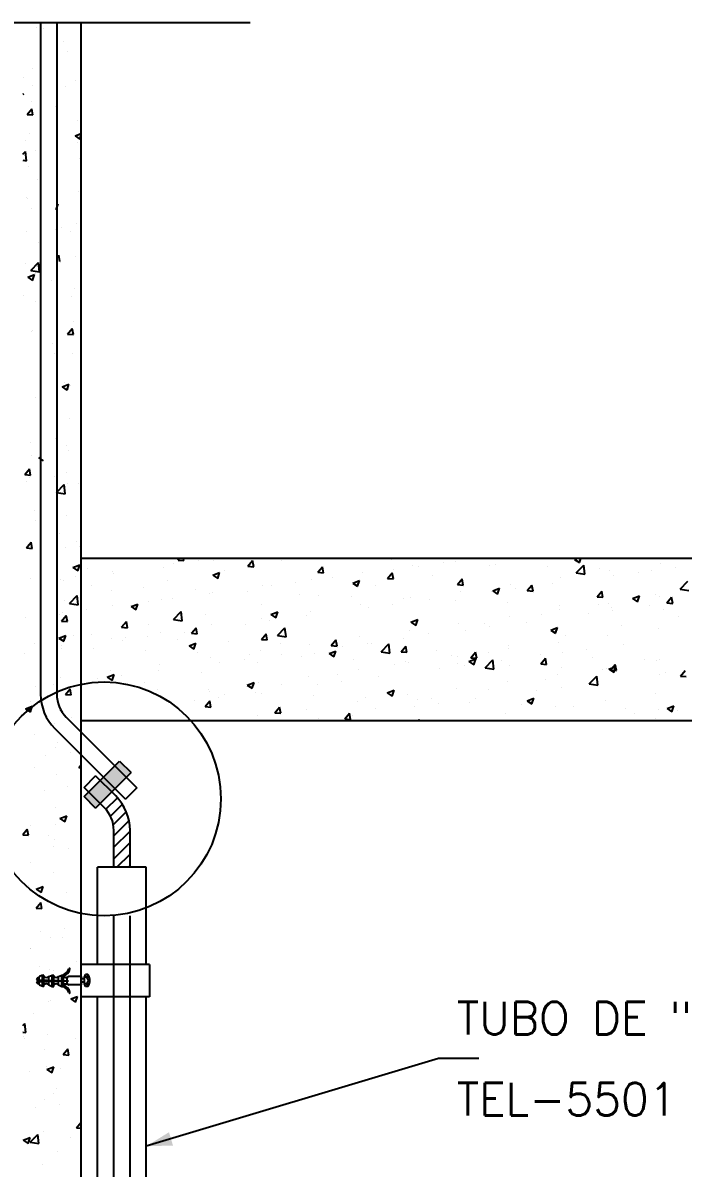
# Model space of a CAD drawing. Header units: millimetres. Extents: x -6325 to -6307.5, y -4398.7 to -4377.9.
# Drawn here: x -6316.18 to -6312.11, y -4389.37 to -4382.31 of the extents above; entities that cross this region are included whole.
import ezdxf

# ---------------------------------------------------------------- set-up
doc = ezdxf.new("R2010")
doc.units = ezdxf.units.MM
doc.header["$LTSCALE"] = 10
doc.linetypes.add('DASHDOT', pattern=[1, 0.5, -0.25, 0, -0.25])
doc.linetypes.add('DASHED', pattern=[0.75, 0.5, -0.25])
doc.layers.add('INDICACOES', color=9, linetype='Continuous')
doc.layers.add('Termotécnica', color=7, linetype='Continuous')
doc.styles.add('80', font='romans.shx', dxfattribs={"height": 10})

# ---------------------------------------------------------------- blocks, each defined once
blk = doc.blocks.new('SET')
at = {"layer": 'INDICACOES', "color": 2}
blk.add_solid([(0, 0), (11.59, -3.11), (11.59, 3.11)], dxfattribs=at)
blk = doc.blocks.new('*X4')
at = {"color": 0}
for p, q in [((820.58, 1092.81), (824.12, 1096.36)), ((821.98, 1090.68), (825.65, 1094.35)), ((822.85, 1088.01), (826.86, 1092.02)), ((823, 1084.63), (827.69, 1089.32)), ((823, 1081.09), (828, 1086.09)), ((823, 1077.56), (828, 1082.56)), ((823.98, 1075), (828, 1079.02)), ((827.51, 1075), (828, 1075.49))]:
    blk.add_line(p, q, dxfattribs=at)
blk = doc.blocks.new('*X5')
at = {"color": 0}
for p, q in [((832.49, 1169.85), (832.49, 1169.85)), ((841.55, 1168.54), (841.55, 1168.54)), ((842.79, 1169.55), (843.16, 1170)), ((842.79, 1169.55), (844.58, 1169.4)), ((844.58, 1169.4), (844.47, 1170)), ((849.06, 1169.53), (849.06, 1169.53)), ((853.75, 1169.57), (853.75, 1169.57)), ((864.31, 1167.67), (865.75, 1169.4)), ((864.31, 1167.67), (866.1, 1167.52)), ((866.1, 1167.51), (865.75, 1169.39)), ((874.67, 1169.27), (874.67, 1169.27)), ((885.82, 1165.79), (887.27, 1167.51)), ((887.62, 1165.63), (887.27, 1167.51)), ((908.66, 1169.61), (908.66, 1169.61)), ((914.92, 1167.98), (914.92, 1167.98)), ((916.81, 1167.65), (916.81, 1167.65)), ((924.67, 1168.93), (924.67, 1168.93)), ((928.17, 1169.15), (928.17, 1169.15)), ((930.08, 1169.9), (930.08, 1169.9)), ((938.61, 1167.78), (938.61, 1167.78)), ((940.69, 1168.26), (940.69, 1168.26)), ((956.7, 1167.58), (956.7, 1167.58)), ((964.95, 1169.76), (965.57, 1170)), ((964.95, 1169.76), (966.44, 1168.76)), ((965.49, 1165.58), (967.82, 1168.02)), ((966.44, 1168.76), (966.86, 1170)), ((968.15, 1165.17), (967.82, 1168.02)), ((991.43, 1168.44), (991.43, 1168.44)), ((814.99, 1166.84), (814.99, 1166.84)), ((822.61, 1166.05), (822.61, 1166.05)), ((823.01, 1165.4), (823.01, 1165.4)), ((838.17, 1167.32), (838.17, 1167.32)), ((853.52, 1164.89), (855.62, 1165.7)), ((853.52, 1164.89), (855.01, 1163.89)), ((855.01, 1163.89), (855.62, 1165.7)), ((857.17, 1166.26), (857.17, 1166.26)), ((885.82, 1165.79), (887.62, 1165.63)), ((890.35, 1164.17), (890.35, 1164.17)), ((899.52, 1165.86), (899.52, 1165.86)), ((907.34, 1163.91), (908.79, 1165.63)), ((909.14, 1163.75), (908.79, 1165.63)), ((909.3, 1166.67), (909.3, 1166.67)), ((921.11, 1164.77), (921.11, 1164.77)), ((960.7, 1164.27), (960.7, 1164.27)), ((965.49, 1165.58), (968.15, 1165.17)), ((972.72, 1166.9), (972.72, 1166.9)), ((975.85, 1166.19), (975.85, 1166.19)), ((977.04, 1164.79), (977.04, 1164.79)), ((984.55, 1165.78), (984.55, 1165.78)), ((988.73, 1166.23), (988.73, 1166.23)), ((995.91, 1167.28), (995.91, 1167.28)), ((816.29, 1161.77), (816.29, 1161.77)), ((832.31, 1161.1), (832.31, 1161.1)), ((839.67, 1163.26), (839.67, 1163.26)), ((868.79, 1161.69), (868.79, 1161.69)), ((871.48, 1161.69), (871.48, 1161.69)), ((878.99, 1162.67), (878.99, 1162.67)), ((883.94, 1163.62), (883.94, 1163.62)), ((896.63, 1162.49), (898.73, 1163.3)), ((896.63, 1162.49), (898.12, 1161.48)), ((898.12, 1161.48), (898.73, 1163.3)), ((903.62, 1161.77), (903.62, 1161.77)), ((907.34, 1163.91), (909.13, 1163.75)), ((928.86, 1162.02), (930.31, 1163.75)), ((928.86, 1162.02), (930.65, 1161.87)), ((930.65, 1161.87), (930.31, 1163.75)), ((939.74, 1160.09), (941.84, 1160.89)), ((941.24, 1159.08), (941.85, 1160.89)), ((945.29, 1162.16), (945.29, 1162.16)), ((946.73, 1160.8), (946.73, 1160.8)), ((950.38, 1160.14), (951.82, 1161.87)), ((952.17, 1159.98), (951.82, 1161.86)), ((958.1, 1162.3), (958.1, 1162.3)), ((997.5, 1160.62), (999.84, 1163.05)), ((997.5, 1160.62), (1000.17, 1160.2)), ((822.18, 1160.26), (822.18, 1160.26)), ((837.8, 1157.33), (837.8, 1157.33)), ((841.17, 1157.7), (841.17, 1157.7)), ((848.32, 1160.42), (848.32, 1160.42)), ((852.53, 1159.19), (852.53, 1159.19)), ((853.38, 1159.58), (853.38, 1159.58)), ((864.34, 1159.74), (864.34, 1159.74)), ((880.35, 1159.07), (880.35, 1159.07)), ((886.12, 1158.77), (886.12, 1158.77)), ((896.37, 1158.39), (896.37, 1158.39)), ((912.38, 1157.71), (912.38, 1157.71)), ((914.56, 1157.99), (914.56, 1157.99)), ((920.28, 1157.32), (920.28, 1157.32)), ((928.39, 1157.04), (928.39, 1157.04)), ((929.71, 1159.91), (929.71, 1159.91)), ((939.22, 1159.81), (939.22, 1159.81)), ((939.74, 1160.09), (941.24, 1159.08)), ((950.38, 1160.14), (952.17, 1159.98)), ((971.89, 1158.26), (973.34, 1159.98)), ((971.89, 1158.26), (973.69, 1158.1)), ((973.69, 1158.1), (973.34, 1159.98)), ((982.86, 1157.68), (984.96, 1158.49)), ((982.86, 1157.68), (984.35, 1156.68)), ((984.35, 1156.68), (984.96, 1158.49)), ((989.86, 1158.89), (989.86, 1158.89)), ((991.07, 1158.46), (991.07, 1158.46)), ((993.41, 1156.38), (994.86, 1158.1)), ((995.21, 1156.22), (994.86, 1158.1)), ((814.71, 1154.21), (814.71, 1154.21)), ((822.65, 1155.41), (822.65, 1155.41)), ((828.31, 1155.22), (830.41, 1156.02)), ((828.31, 1155.22), (829.8, 1154.21)), ((829.8, 1154.21), (830.41, 1156.02)), ((833.66, 1156.71), (833.66, 1156.71)), ((841.39, 1151.25), (843.73, 1153.69)), ((844.06, 1150.84), (843.73, 1153.69)), ((868.63, 1155.76), (868.63, 1155.76)), ((871.42, 1152.81), (873.52, 1153.62)), ((872.92, 1151.81), (873.52, 1153.62)), ((883.57, 1153.63), (883.57, 1153.63)), ((899.16, 1155.88), (899.16, 1155.88)), ((901.4, 1154.83), (901.4, 1154.83)), ((908.91, 1155.82), (908.91, 1155.82)), ((944.41, 1156.36), (944.41, 1156.36)), ((960.33, 1154.29), (960.33, 1154.29)), ((960.42, 1155.68), (960.42, 1155.68)), ((972.36, 1155.88), (972.36, 1155.88)), ((975.49, 1156.21), (975.49, 1156.21)), ((976.44, 1155.01), (976.44, 1155.01)), ((976.66, 1153.95), (976.66, 1153.95)), ((988.02, 1155.44), (988.02, 1155.44)), ((992.45, 1154.33), (992.45, 1154.33)), ((993.41, 1156.38), (995.21, 1156.22)), ((825.43, 1148.87), (826.88, 1150.59)), ((827.23, 1148.71), (826.88, 1150.59)), ((841.39, 1151.25), (844.06, 1150.84)), ((851.13, 1152.76), (851.13, 1152.76)), ((868.42, 1151.71), (868.42, 1151.71)), ((871.1, 1150.84), (871.1, 1150.84)), ((871.42, 1152.81), (872.92, 1151.81)), ((882.46, 1152.34), (882.46, 1152.34)), ((914.54, 1150.41), (916.64, 1151.22)), ((914.54, 1150.41), (916.03, 1149.4)), ((916.03, 1149.4), (916.64, 1151.22)), ((929.35, 1149.92), (929.35, 1149.92)), ((937.37, 1149.88), (937.37, 1149.88)), ((944.93, 1152.17), (944.93, 1152.17)), ((950.2, 1150.46), (950.2, 1150.46)), ((954.87, 1152.88), (954.87, 1152.88)), ((969.15, 1152.96), (969.15, 1152.96)), ((997.05, 1152.3), (997.05, 1152.3)), ((816.14, 1146.76), (816.14, 1146.76)), ((825.43, 1148.87), (827.23, 1148.71)), ((833.64, 1149.76), (833.64, 1149.76)), ((837.44, 1147.35), (837.44, 1147.35)), ((844.64, 1147.36), (844.64, 1147.36)), ((846.95, 1146.99), (848.4, 1148.71)), ((846.95, 1146.99), (848.74, 1146.83)), ((848.74, 1146.83), (848.4, 1148.71)), ((853.02, 1149.6), (853.02, 1149.6)), ((863.59, 1149.85), (863.59, 1149.85)), ((868.47, 1145.11), (869.91, 1146.83)), ((870.26, 1144.95), (869.92, 1146.83)), ((873.41, 1146.29), (875.75, 1148.72)), ((876.08, 1145.87), (875.75, 1148.72)), ((914.19, 1148), (914.19, 1148)), ((919.88, 1146.87), (919.88, 1146.87)), ((931.33, 1147.98), (931.33, 1147.98)), ((938.84, 1148.97), (938.84, 1148.97)), ((957.65, 1148.01), (959.75, 1148.82)), ((957.65, 1148.01), (959.14, 1147)), ((959.14, 1147), (959.75, 1148.81)), ((979.55, 1149.3), (979.55, 1149.3)), ((990.7, 1148.47), (990.7, 1148.47)), ((822.28, 1145.43), (822.28, 1145.43)), ((825.77, 1144.87), (825.77, 1144.87)), ((826.46, 1145.77), (826.46, 1145.77)), ((833.28, 1145.86), (833.28, 1145.86)), ((842.48, 1145.09), (842.48, 1145.09)), ((846.22, 1143.14), (848.32, 1143.94)), ((846.22, 1143.14), (847.71, 1142.13)), ((847.71, 1142.13), (848.32, 1143.94)), ((858.49, 1144.41), (858.49, 1144.41)), ((868.47, 1145.11), (870.26, 1144.95)), ((873.41, 1146.29), (876.08, 1145.87)), ((874.51, 1143.74), (874.51, 1143.74)), ((883.21, 1143.64), (883.21, 1143.64)), ((889.99, 1143.22), (891.43, 1144.95)), ((889.99, 1143.22), (891.78, 1143.07)), ((890.52, 1143.06), (890.52, 1143.06)), ((891.78, 1143.07), (891.43, 1144.95)), ((893.51, 1143), (893.51, 1143)), ((898.79, 1145.89), (898.79, 1145.89)), ((901.02, 1143.99), (901.02, 1143.99)), ((902.38, 1143.87), (902.38, 1143.87)), ((905.43, 1141.32), (907.77, 1143.76)), ((908.1, 1140.91), (907.77, 1143.76)), ((911.5, 1141.34), (912.95, 1143.06)), ((912.38, 1145.48), (912.38, 1145.48)), ((913.3, 1141.18), (912.95, 1143.06)), ((944.56, 1143.29), (944.56, 1143.29)), ((959.97, 1144.3), (959.97, 1144.3)), ((962.06, 1146.29), (962.06, 1146.29)), ((975.12, 1146.22), (975.12, 1146.22)), ((980.13, 1143.61), (980.13, 1143.61)), ((816.78, 1142.41), (816.78, 1142.41)), ((832.79, 1141.74), (832.79, 1141.74)), ((848.8, 1141.06), (848.8, 1141.06)), ((852.65, 1139.61), (852.65, 1139.61)), ((864.82, 1140.38), (864.82, 1140.38)), ((868.06, 1141.72), (868.06, 1141.72)), ((874.57, 1140.51), (874.57, 1140.51)), ((880.83, 1139.71), (880.83, 1139.71)), ((884.88, 1140.87), (884.88, 1140.87)), ((889.33, 1140.74), (891.43, 1141.54)), ((889.33, 1140.74), (890.82, 1139.73)), ((890.82, 1139.73), (891.43, 1141.54)), ((905.43, 1141.32), (908.1, 1140.91)), ((906.54, 1142.38), (906.54, 1142.38)), ((911.5, 1141.34), (913.3, 1141.18)), ((922.55, 1141.71), (922.55, 1141.71)), ((927.06, 1140.29), (927.06, 1140.29)), ((928.98, 1139.94), (928.98, 1139.94)), ((933.02, 1139.46), (934.47, 1141.18)), ((933.02, 1139.46), (934.81, 1139.3)), ((934.82, 1139.3), (934.47, 1141.18)), ((938.57, 1141.03), (938.57, 1141.03)), ((944.56, 1142.19), (944.56, 1142.19)), ((954.54, 1137.58), (955.99, 1139.3)), ((954.58, 1140.35), (954.58, 1140.35)), ((956.33, 1137.42), (955.99, 1139.3)), ((961.26, 1141.13), (961.26, 1141.13)), ((968.77, 1142.11), (968.77, 1142.11)), ((970.6, 1139.68), (970.6, 1139.68)), ((837.07, 1137.36), (837.07, 1137.36)), ((855.69, 1138.02), (855.69, 1138.02)), ((863.2, 1139.01), (863.2, 1139.01)), ((867.39, 1137.86), (867.39, 1137.86)), ((896.85, 1139.03), (896.85, 1139.03)), ((898.43, 1135.9), (898.43, 1135.9)), ((909.57, 1137.28), (909.57, 1137.28)), ((912.86, 1138.35), (912.86, 1138.35)), ((913.83, 1138.02), (913.83, 1138.02)), ((923.44, 1136.15), (923.44, 1136.15)), ((928.88, 1137.68), (928.88, 1137.68)), ((930.95, 1137.14), (930.95, 1137.14)), ((932.44, 1138.33), (934.55, 1139.14)), ((932.44, 1138.33), (933.94, 1137.33)), ((933.94, 1137.33), (934.55, 1139.14)), ((937.45, 1136.36), (939.78, 1138.79)), ((937.45, 1136.36), (940.11, 1135.94)), ((940.11, 1135.94), (939.78, 1138.79)), ((942.31, 1138.63), (942.31, 1138.63)), ((944.89, 1137), (944.89, 1137)), ((954.54, 1137.58), (956.33, 1137.42)), ((960.91, 1136.32), (960.91, 1136.32)), ((973.51, 1135.79), (973.51, 1135.79)), ((974.76, 1136.23), (974.76, 1136.23)), ((975.56, 1135.93), (977.66, 1136.74)), ((975.56, 1135.93), (977.05, 1134.92)), ((976.06, 1135.69), (977.5, 1137.42)), ((977.05, 1134.92), (977.66, 1136.74)), ((977.85, 1135.54), (977.5, 1137.42)), ((986.61, 1139), (986.61, 1139)), ((990.34, 1138.48), (990.34, 1138.48)), ((991.01, 1138.8), (991.01, 1138.8)), ((817.88, 1133.04), (817.88, 1133.04)), ((821.01, 1133.46), (823.11, 1134.27)), ((821.01, 1133.46), (822.5, 1132.46)), ((821.92, 1135.44), (821.92, 1135.44)), ((822.5, 1132.46), (823.11, 1134.27)), ((825.39, 1134.03), (825.39, 1134.03)), ((836.75, 1135.53), (836.75, 1135.53)), ((849.89, 1134.86), (849.89, 1134.86)), ((882.84, 1133.65), (882.84, 1133.65)), ((892.07, 1134.28), (892.07, 1134.28)), ((904.49, 1133.65), (904.49, 1133.65)), ((956.02, 1132.79), (956.02, 1132.79)), ((959.6, 1134.31), (959.6, 1134.31)), ((969.46, 1131.39), (971.8, 1133.83)), ((972.13, 1130.98), (971.8, 1133.83)), ((976.06, 1135.69), (977.85, 1135.54)), ((976.92, 1135.65), (976.92, 1135.65)), ((991.18, 1134.27), (991.18, 1134.27)), ((992.94, 1134.97), (992.94, 1134.97)), ((997.58, 1133.81), (999.02, 1135.53)), ((997.58, 1133.81), (999.37, 1133.65)), ((832.4, 1131.86), (832.4, 1131.86)), ((836.51, 1129.84), (836.51, 1129.84)), ((852.29, 1129.62), (852.29, 1129.62)), ((852.53, 1129.16), (852.53, 1129.16)), ((864.12, 1131.06), (866.22, 1131.87)), ((864.12, 1131.06), (865.62, 1130.05)), ((865.62, 1130.05), (866.23, 1131.87)), ((867.69, 1131.73), (867.69, 1131.73)), ((874.58, 1131.28), (874.58, 1131.28)), ((885.62, 1131.17), (885.62, 1131.17)), ((893.13, 1132.16), (893.13, 1132.16)), ((907.24, 1128.66), (909.34, 1129.46)), ((908.73, 1127.65), (909.34, 1129.46)), ((928.62, 1129.95), (928.62, 1129.95)), ((938.52, 1129.79), (938.52, 1129.79)), ((944.2, 1132.2), (944.2, 1132.2)), ((953.37, 1129.29), (953.37, 1129.29)), ((960.88, 1130.28), (960.88, 1130.28)), ((969.46, 1131.39), (972.13, 1130.98)), ((972.24, 1131.78), (972.24, 1131.78)), ((847.8, 1126.19), (847.8, 1126.19)), ((851.11, 1124.42), (852.56, 1126.15)), ((852.91, 1124.27), (852.56, 1126.15)), ((855.31, 1127.18), (855.31, 1127.18)), ((857.08, 1128.27), (857.08, 1128.27)), ((866.67, 1128.67), (866.67, 1128.67)), ((868.54, 1128.49), (868.54, 1128.49)), ((884.55, 1127.81), (884.55, 1127.81)), ((898.06, 1125.92), (898.06, 1125.92)), ((900.57, 1127.13), (900.57, 1127.13)), ((907.24, 1128.66), (908.73, 1127.65)), ((913.46, 1128.03), (913.46, 1128.03)), ((916.58, 1126.46), (916.58, 1126.46)), ((921.03, 1126.79), (921.03, 1126.79)), ((923.06, 1125.3), (923.06, 1125.3)), ((932.6, 1125.78), (932.6, 1125.78)), ((934.42, 1126.8), (934.42, 1126.8)), ((950.35, 1126.25), (952.45, 1127.06)), ((950.35, 1126.25), (951.84, 1125.25)), ((951.84, 1125.25), (952.45, 1127.06)), ((974.39, 1126.25), (974.39, 1126.25)), ((989.97, 1128.49), (989.97, 1128.49)), ((851.11, 1124.42), (852.91, 1124.27)), ((867.33, 1121.75), (867.33, 1121.75)), ((872.63, 1122.54), (874.08, 1124.26)), ((872.63, 1122.54), (874.42, 1122.38)), ((874.42, 1122.38), (874.08, 1124.26)), ((882.48, 1123.67), (882.48, 1123.67)), ((894.15, 1120.66), (895.59, 1122.38)), ((895.94, 1120.5), (895.6, 1122.38)), ((896.6, 1121.82), (896.6, 1121.82)), ((903.53, 1123.78), (903.53, 1123.78)), ((915.55, 1124.31), (915.55, 1124.31)), ((943.83, 1122.21), (943.83, 1122.21)), ((948.61, 1125.1), (948.61, 1125.1)), ((959.24, 1124.32), (959.24, 1124.32)), ((964.63, 1124.43), (964.63, 1124.43)), ((980.64, 1123.75), (980.64, 1123.75)), ((983.29, 1122.44), (983.29, 1122.44)), ((990.8, 1123.43), (990.8, 1123.43)), ((993.47, 1123.85), (995.57, 1124.66)), ((993.47, 1123.85), (994.96, 1122.85)), ((994.96, 1122.84), (995.57, 1124.66)), ((996.66, 1123.07), (996.66, 1123.07)), ((885.24, 1120.32), (885.24, 1120.32)), ((886.03, 1120.78), (886.03, 1120.78)), ((894.15, 1120.66), (895.94, 1120.5)), ((916.69, 1120), (917.11, 1120.5)), ((917.21, 1120), (917.11, 1120.5)), ((989.77, 1120.9), (989.77, 1120.9))]:
    blk.add_line(p, q, dxfattribs=at)

msp = doc.modelspace()

# ---------------------------------------------------------------- linework, layer by layer
at = {"layer": 'Termotécnica', "color": 1}
for p, q in [((-6314.7827, -4382.3113), (-6316.6527, -4382.3113)), ((-6316.1009, -4382.3374), (-6316.1009, -4382.3374)), ((-6316.0579, -4382.3452), (-6316.0579, -4382.3452)), ((-6315.9314, -4382.4258), (-6315.9314, -4382.4258)), ((-6315.9095, -4382.4891), (-6315.9095, -4382.4891)), ((-6316.1254, -4382.5947), (-6316.1254, -4382.5947)), ((-6316.1773, -4382.6502), (-6316.1773, -4382.6502)), ((-6315.857, -4382.6638), (-6315.857, -4382.6638)), ((-6316.1827, -4382.7512), (-6316.1771, -4382.7491)), ((-6316.1257, -4382.6954), (-6316.1257, -4382.6954)), ((-6316.0674, -4382.7257), (-6316.0674, -4382.7257)), ((-6315.9172, -4382.706), (-6315.9172, -4382.706)), ((-6316.1327, -4382.7945), (-6316.1327, -4382.7945)), ((-6316.1568, -4382.8746), (-6316.1279, -4382.8402)), ((-6316.1568, -4382.8746), (-6316.1209, -4382.8778)), ((-6316.1209, -4382.8778), (-6316.1278, -4382.8402)), ((-6315.9819, -4382.8271), (-6315.9819, -4382.8271)), ((-6316.075, -4382.9426), (-6316.075, -4382.9426)), ((-6315.8478, -4382.9127), (-6315.8478, -4382.9127)), ((-6315.8284, -4382.9492), (-6315.8284, -4382.9492)), ((-6316.14, -4382.9942), (-6316.14, -4382.9942)), ((-6315.9738, -4382.9704), (-6315.9738, -4382.9704)), ((-6315.861, -4383.0068), (-6315.8227, -4382.9921)), ((-6315.861, -4383.0068), (-6315.8311, -4383.0269)), ((-6315.8311, -4383.0269), (-6315.8227, -4383.0018)), ((-6316.1676, -4383.0374), (-6316.1676, -4383.0374)), ((-6316.1027, -4383.0971), (-6316.1027, -4383.0971)), ((-6315.8473, -4383.0509), (-6315.8473, -4383.0509)), ((-6316.1827, -4383.1198), (-6316.1666, -4383.103)), ((-6316.1827, -4383.1565), (-6316.16, -4383.16)), ((-6316.16, -4383.16), (-6316.1666, -4383.1031)), ((-6315.8356, -4383.149), (-6315.8356, -4383.149)), ((-6316.1473, -4383.194), (-6316.1473, -4383.194)), ((-6316.0932, -4383.2753), (-6316.0932, -4383.2753)), ((-6315.8429, -4383.3487), (-6315.8429, -4383.3487)), ((-6316.1634, -4383.386), (-6316.1634, -4383.386)), ((-6316.1546, -4383.3937), (-6316.1546, -4383.3937)), ((-6315.9771, -4383.462), (-6315.9649, -4383.4258)), ((-6316.1275, -4383.4551), (-6316.1275, -4383.4551)), ((-6316.1619, -4383.5934), (-6316.1619, -4383.5934)), ((-6315.9837, -4383.5869), (-6315.9837, -4383.5869)), ((-6315.9424, -4383.5728), (-6315.9424, -4383.5728)), ((-6315.8897, -4383.5955), (-6315.8897, -4383.5955)), ((-6315.8502, -4383.5484), (-6315.8502, -4383.5484)), ((-6316.0835, -4383.6625), (-6316.0835, -4383.6625)), ((-6316.1692, -4383.7932), (-6316.1692, -4383.7932)), ((-6316.1338, -4383.8355), (-6316.0871, -4383.7868)), ((-6316.0804, -4383.8438), (-6316.087, -4383.7868)), ((-6315.9544, -4383.7804), (-6315.9613, -4383.7428)), ((-6315.95, -4383.7896), (-6315.95, -4383.7896)), ((-6315.8575, -4383.7482), (-6315.8575, -4383.7482)), ((-6316.153, -4383.877), (-6316.1109, -4383.8608)), ((-6316.153, -4383.877), (-6316.1231, -4383.8971)), ((-6316.1338, -4383.8355), (-6316.0804, -4383.8438)), ((-6316.1231, -4383.8971), (-6316.1109, -4383.8608)), ((-6316.1045, -4383.8569), (-6316.1045, -4383.8569)), ((-6316.1002, -4383.8094), (-6316.1002, -4383.8094)), ((-6316.0091, -4383.9005), (-6316.0091, -4383.9005)), ((-6315.8648, -4383.9479), (-6315.8648, -4383.9479)), ((-6316.1765, -4383.9929), (-6316.1765, -4383.9929)), ((-6315.8806, -4383.9964), (-6315.8806, -4383.9964)), ((-6316.1078, -4384.0263), (-6316.1078, -4384.0263)), ((-6315.8721, -4384.1476), (-6315.8721, -4384.1476)), ((-6316.1292, -4384.2149), (-6316.1292, -4384.2149)), ((-6316.1259, -4384.2071), (-6316.1259, -4384.2071)), ((-6315.907, -4384.2286), (-6315.8781, -4384.1941)), ((-6315.907, -4384.2286), (-6315.8712, -4384.2317)), ((-6315.8712, -4384.2317), (-6315.8781, -4384.1941)), ((-6315.9994, -4384.2876), (-6315.9994, -4384.2876)), ((-6315.9855, -4384.3467), (-6315.9855, -4384.3467)), ((-6315.8794, -4384.3474), (-6315.8794, -4384.3474)), ((-6315.9408, -4384.5536), (-6315.8988, -4384.5375)), ((-6315.9408, -4384.5536), (-6315.911, -4384.5738)), ((-6315.925, -4384.5256), (-6315.925, -4384.5256)), ((-6315.9109, -4384.5738), (-6315.8988, -4384.5375)), ((-6315.8867, -4384.5471), (-6315.8867, -4384.5471)), ((-6316.1062, -4384.6167), (-6316.1062, -4384.6167)), ((-6315.825, -4384.6366), (-6315.825, -4384.6366)), ((-6315.9752, -4384.6564), (-6315.9752, -4384.6564)), ((-6315.8238, -4384.6799), (-6315.8227, -4384.6786)), ((-6315.8238, -4384.6799), (-6315.8227, -4384.68)), ((-6315.894, -4384.7469), (-6315.894, -4384.7469)), ((-6316.133, -4384.8931), (-6316.133, -4384.8931)), ((-6315.9828, -4384.8733), (-6315.9828, -4384.8733)), ((-6315.9153, -4384.9128), (-6315.9153, -4384.9128)), ((-6316.131, -4384.9747), (-6316.131, -4384.9747)), ((-6316.0868, -4384.9887), (-6316.0569, -4385.0088)), ((-6315.9013, -4384.9466), (-6315.9013, -4384.9466)), ((-6316.1709, -4385.0936), (-6316.142, -4385.0591)), ((-6316.135, -4385.0967), (-6316.1419, -4385.0591)), ((-6316.1709, -4385.0936), (-6316.135, -4385.0967)), ((-6316.1612, -4385.1372), (-6316.1612, -4385.1372)), ((-6316.1407, -4385.1099), (-6316.1407, -4385.1099)), ((-6315.9872, -4385.1064), (-6315.9872, -4385.1064)), ((-6315.9134, -4385.08), (-6315.9134, -4385.08)), ((-6315.9086, -4385.1463), (-6315.9086, -4385.1463)), ((-6315.9747, -4385.2031), (-6315.928, -4385.1544)), ((-6315.9747, -4385.2031), (-6315.9213, -4385.2114)), ((-6315.9213, -4385.2114), (-6315.9279, -4385.1544)), ((-6315.8409, -4385.1507), (-6315.8409, -4385.1507)), ((-6316.1113, -4385.3167), (-6316.1113, -4385.3167)), ((-6315.9159, -4385.3461), (-6315.9159, -4385.3461)), ((-6316.108, -4385.3765), (-6316.108, -4385.3765)), ((-6315.9578, -4385.4573), (-6315.9578, -4385.4573)), ((-6316.161, -4385.5449), (-6316.1321, -4385.5104)), ((-6316.161, -4385.5449), (-6316.1251, -4385.548)), ((-6316.1516, -4385.5243), (-6316.1516, -4385.5243)), ((-6316.1251, -4385.548), (-6316.1321, -4385.5104)), ((-6315.9232, -4385.5458), (-6315.9232, -4385.5458)), ((-6315.8502, -4385.5034), (-6315.8502, -4385.5034)), ((-6315.8313, -4385.5379), (-6315.8313, -4385.5379)), ((-6315.8746, -4385.6654), (-6315.8326, -4385.6492)), ((-6315.8746, -4385.6654), (-6315.8448, -4385.6855)), ((-6315.8448, -4385.6855), (-6315.8326, -4385.6493)), ((-6316.1328, -4385.7345), (-6316.1328, -4385.7345)), ((-6316.0771, -4385.7623), (-6316.0771, -4385.7623)), ((-6315.948, -4385.7401), (-6315.948, -4385.7401)), ((-6315.9305, -4385.7455), (-6315.9305, -4385.7455)), ((-6315.8578, -4385.7203), (-6315.8578, -4385.7203)), ((-6315.8952, -4385.8869), (-6315.8484, -4385.8382)), ((-6315.8418, -4385.8952), (-6315.8484, -4385.8382)), ((-6315.929, -4385.8662), (-6315.929, -4385.8662)), ((-6315.8952, -4385.8869), (-6315.8418, -4385.8952)), ((-6316.1659, -4385.9767), (-6316.1659, -4385.9767)), ((-6315.9556, -4385.9569), (-6315.9556, -4385.9569)), ((-6315.9444, -4385.9962), (-6315.9154, -4385.9617)), ((-6315.9378, -4385.9453), (-6315.9378, -4385.9453)), ((-6315.9085, -4385.9993), (-6315.9154, -4385.9617)), ((-6315.9444, -4385.9962), (-6315.9085, -4385.9993)), ((-6315.9606, -4386.1005), (-6315.9186, -4386.0843)), ((-6315.9606, -4386.1005), (-6315.9308, -4386.1206)), ((-6315.9307, -4386.1206), (-6315.9186, -4386.0843)), ((-6315.8737, -4386.0824), (-6315.8737, -4386.0824)), ((-6316.1735, -4386.1936), (-6316.1735, -4386.1936)), ((-6316.1098, -4386.1362), (-6316.1098, -4386.1362)), ((-6316.0675, -4386.1495), (-6316.0675, -4386.1495)), ((-6315.9463, -4386.1637), (-6315.9463, -4386.1637)), ((-6315.9451, -4386.145), (-6315.9451, -4386.145)), ((-6315.9524, -4386.3447), (-6315.9524, -4386.3447)), ((-6316.1041, -4386.4003), (-6316.1041, -4386.4003)), ((-6315.9931, -4386.3874), (-6315.9931, -4386.3874)), ((-6315.9211, -4386.4475), (-6315.8922, -4386.413)), ((-6315.8853, -4386.4507), (-6315.8922, -4386.4131)), ((-6315.9211, -4386.4475), (-6315.8853, -4386.4507)), ((-6316.1666, -4386.5356), (-6316.1246, -4386.5194)), ((-6316.1666, -4386.5356), (-6316.1368, -4386.5557)), ((-6316.1368, -4386.5557), (-6316.1246, -4386.5194)), ((-6316.1345, -4386.4942), (-6316.1345, -4386.4942)), ((-6315.9597, -4386.5445), (-6315.9597, -4386.5445)), ((-6315.9908, -4386.626), (-6315.9908, -4386.626)), ((-6315.883, -4386.5871), (-6315.883, -4386.5871)), ((-6316.1099, -4386.694), (-6316.1099, -4386.694)), ((-6315.967, -4386.7442), (-6315.967, -4386.7442)), ((-6316.0409, -4386.8237), (-6316.0409, -4386.8237)), ((-6315.9834, -4386.7746), (-6315.9834, -4386.7746)), ((-6315.8907, -4386.8039), (-6315.8907, -4386.8039)), ((-6316.1115, -4386.896), (-6316.1115, -4386.896)), ((-6315.8379, -4386.8988), (-6315.8227, -4386.8807)), ((-6315.8379, -4386.8988), (-6315.8227, -4386.9002)), ((-6315.9743, -4386.944), (-6315.9743, -4386.944)), ((-6316.0485, -4387.0406), (-6316.0485, -4387.0406)), ((-6315.909, -4387.0125), (-6315.909, -4387.0125)), ((-6315.9816, -4387.1437), (-6315.9816, -4387.1437)), ((-6316.1363, -4387.254), (-6316.1363, -4387.254)), ((-6315.9791, -4387.2473), (-6315.9791, -4387.2473)), ((-6315.9545, -4387.2122), (-6315.9125, -4387.1961)), ((-6315.9545, -4387.2122), (-6315.9246, -4387.2323)), ((-6315.9246, -4387.2324), (-6315.9124, -4387.1961)), ((-6316.1827, -4387.3097), (-6316.1561, -4387.278)), ((-6316.1827, -4387.3127), (-6316.1491, -4387.3156)), ((-6316.1491, -4387.3156), (-6316.1561, -4387.278)), ((-6316.0258, -4387.3191), (-6316.0258, -4387.3191)), ((-6315.9925, -4387.3858), (-6315.9925, -4387.3858)), ((-6315.9889, -4387.3434), (-6315.9889, -4387.3434)), ((-6315.8993, -4387.3997), (-6315.8993, -4387.3997)), ((-6316.1369, -4387.484), (-6316.1369, -4387.484)), ((-6315.9962, -4387.5432), (-6315.9962, -4387.5432)), ((-6316.1452, -4387.6241), (-6316.1452, -4387.6241)), ((-6316.1133, -4387.6558), (-6316.1133, -4387.6558)), ((-6316.1005, -4387.6473), (-6316.0584, -4387.6312)), ((-6316.1005, -4387.6473), (-6316.0706, -4387.6674)), ((-6316.0706, -4387.6674), (-6316.0584, -4387.6312)), ((-6315.9159, -4387.6707), (-6315.9159, -4387.6707)), ((-6315.8249, -4387.6376), (-6315.8249, -4387.6376)), ((-6316.1017, -4387.7638), (-6316.0728, -4387.7293)), ((-6316.0659, -4387.767), (-6316.0728, -4387.7293)), ((-6316.0035, -4387.7429), (-6316.0035, -4387.7429)), ((-6316.1017, -4387.7638), (-6316.0659, -4387.7669)), ((-6315.9235, -4387.8876), (-6315.9235, -4387.8876)), ((-6316.0737, -4387.9074), (-6316.0737, -4387.9074)), ((-6316.0108, -4387.9426), (-6316.0108, -4387.9426)), ((-6315.9417, -4387.9442), (-6315.9417, -4387.9442)), ((-6316.1381, -4388.0138), (-6316.1381, -4388.0138)), ((-6316.1355, -4388.0113), (-6316.1355, -4388.0113)), ((-6315.8541, -4388.0943), (-6315.8541, -4388.0943)), ((-6316.0813, -4388.1243), (-6316.0813, -4388.1243)), ((-6316.0627, -4388.2061), (-6316.0627, -4388.178)), ((-6316.0527, -4388.2065), (-6316.0527, -4388.1763)), ((-6316.0227, -4388.1863), (-6316.0027, -4388.1763)), ((-6316.018, -4388.1424), (-6316.018, -4388.1424)), ((-6316.0027, -4388.1763), (-6315.9927, -4388.1763)), ((-6316.0027, -4388.2081), (-6316.0027, -4388.1763)), ((-6315.9943, -4388.1455), (-6315.9943, -4388.1455)), ((-6315.9927, -4388.2084), (-6315.9927, -4388.1763)), ((-6315.9627, -4388.1863), (-6315.9427, -4388.1763)), ((-6315.9427, -4388.1763), (-6315.9362, -4388.1763)), ((-6315.9427, -4388.21), (-6315.9427, -4388.1763)), ((-6315.8026, -4388.1901), (-6315.7968, -4388.1723)), ((-6315.7828, -4388.1723), (-6315.7968, -4388.1723)), ((-6316.0993, -4388.205), (-6315.9027, -4388.2113)), ((-6316.0993, -4388.2176), (-6315.9027, -4388.2113)), ((-6316.0827, -4388.2055), (-6316.0827, -4388.1873)), ((-6316.0827, -4388.2353), (-6316.0827, -4388.2171)), ((-6316.0627, -4388.2446), (-6316.0627, -4388.2164)), ((-6316.0611, -4388.2492), (-6316.0611, -4388.2492)), ((-6316.0527, -4388.2463), (-6316.0527, -4388.2161)), ((-6316.0227, -4388.2074), (-6316.0227, -4388.1863)), ((-6316.0227, -4388.2363), (-6316.0227, -4388.2151)), ((-6316.0227, -4388.2363), (-6316.0027, -4388.2463)), ((-6316.0027, -4388.2463), (-6316.0027, -4388.2145)), ((-6316.0027, -4388.2463), (-6315.9927, -4388.2463)), ((-6315.9927, -4388.2463), (-6315.9927, -4388.2142)), ((-6315.9627, -4388.2094), (-6315.9627, -4388.1863)), ((-6315.9627, -4388.2363), (-6315.9627, -4388.2132)), ((-6315.9627, -4388.2363), (-6315.9427, -4388.2463)), ((-6315.9427, -4388.2463), (-6315.9427, -4388.2126)), ((-6315.9427, -4388.2463), (-6315.9362, -4388.2463)), ((-6315.9327, -4388.2103), (-6315.9327, -4388.1823)), ((-6315.9327, -4388.2403), (-6315.9327, -4388.2122)), ((-6315.8227, -4388.1863), (-6315.9027, -4388.1863)), ((-6315.8227, -4388.2363), (-6315.9027, -4388.2363)), ((-6315.8227, -4388.1863), (-6315.8227, -4388.2363)), ((-6315.8026, -4388.2001), (-6315.8227, -4388.2001)), ((-6315.8026, -4388.2201), (-6315.8227, -4388.2201)), ((-6315.7886, -4388.1901), (-6315.8026, -4388.1901)), ((-6315.8026, -4388.2301), (-6315.8026, -4388.1901)), ((-6315.7968, -4388.2479), (-6315.8026, -4388.2301)), ((-6315.7886, -4388.2301), (-6315.8026, -4388.2301)), ((-6315.7828, -4388.2479), (-6315.7968, -4388.2479)), ((-6315.8883, -4388.324), (-6315.8463, -4388.3078)), ((-6315.8584, -4388.3441), (-6315.8463, -4388.3078)), ((-6316.0253, -4388.3421), (-6316.0253, -4388.3421)), ((-6316.0119, -4388.331), (-6316.0119, -4388.331)), ((-6315.8883, -4388.324), (-6315.8585, -4388.3441)), ((-6316.1151, -4388.4156), (-6316.1151, -4388.4156)), ((-6316.1827, -4388.4866), (-6316.1706, -4388.474)), ((-6316.1827, -4388.5281), (-6316.1639, -4388.531)), ((-6316.1639, -4388.531), (-6316.1706, -4388.474)), ((-6316.1779, -4388.5558), (-6316.1779, -4388.5558)), ((-6316.1698, -4388.5676), (-6316.1698, -4388.5676)), ((-6316.0326, -4388.5418), (-6316.0326, -4388.5418)), ((-6315.8577, -4388.5693), (-6315.8577, -4388.5693)), ((-6316.0514, -4388.6364), (-6316.0514, -4388.6364)), ((-6315.9352, -4388.6664), (-6315.9063, -4388.632)), ((-6315.9352, -4388.6664), (-6315.8994, -4388.6696)), ((-6315.8994, -4388.6696), (-6315.9063, -4388.632)), ((-6316.0399, -4388.7416), (-6316.0399, -4388.7416)), ((-6316.0343, -4388.7591), (-6315.9923, -4388.7429)), ((-6316.0044, -4388.7792), (-6315.9923, -4388.7429)), ((-6316.1399, -4388.7736), (-6316.1399, -4388.7736)), ((-6316.0343, -4388.7591), (-6316.0044, -4388.7792)), ((-6315.9487, -4388.7544), (-6315.9487, -4388.7544)), ((-6315.977, -4388.8743), (-6315.977, -4388.8743)), ((-6316.0472, -4388.9413), (-6316.0472, -4388.9413)), ((-6315.9961, -4388.9053), (-6315.9961, -4388.9053)), ((-6316.1065, -4388.991), (-6316.1065, -4388.991)), ((-6315.9563, -4388.9713), (-6315.9563, -4388.9713)), ((-6315.852, -4389.1178), (-6315.8231, -4389.0833)), ((-6315.8227, -4389.0852), (-6315.823, -4389.0833)), ((-6316.1378, -4389.2065), (-6316.091, -4389.1578)), ((-6316.0844, -4389.2148), (-6316.091, -4389.1578)), ((-6316.0545, -4389.1411), (-6316.0545, -4389.1411)), ((-6315.852, -4389.1178), (-6315.8227, -4389.1203)), ((-6316.1803, -4389.1941), (-6316.1383, -4389.178)), ((-6316.1803, -4389.1941), (-6316.1504, -4389.2143)), ((-6316.1504, -4389.2143), (-6316.1382, -4389.178)), ((-6316.1378, -4389.2065), (-6316.0844, -4389.2148)), ((-6316.1169, -4389.1753), (-6316.1169, -4389.1753)), ((-6316.1142, -4389.2079), (-6316.1142, -4389.2079)), ((-6316.0939, -4389.1809), (-6316.0939, -4389.1809)), ((-6315.8869, -4389.178), (-6315.8869, -4389.178)), ((-6315.9674, -4389.2615), (-6315.9674, -4389.2615)), ((-6316.0618, -4389.3408), (-6316.0618, -4389.3408))]:
    msp.add_line(p, q, dxfattribs=at)
at = {"layer": 'Termotécnica', "color": 4}
for p, q in [((-6316.0738, -4382.3113), (-6316.0738, -4386.4459)), ((-6315.9738, -4382.3113), (-6315.9738, -4386.4459)), ((-6315.9152, -4386.5873), (-6315.4803, -4387.0223)), ((-6315.9859, -4386.6581), (-6315.551, -4387.093)), ((-6315.8051, -4387.0768), (-6315.5871, -4386.8589)), ((-6315.5871, -4386.8589), (-6315.5164, -4386.9296)), ((-6315.8051, -4387.0203), (-6315.7344, -4386.9495)), ((-6315.7344, -4387.1475), (-6315.5164, -4386.9296)), ((-6315.6106, -4387.0734), (-6315.7344, -4386.9495)), ((-6315.6813, -4387.1441), (-6315.8051, -4387.0203)), ((-6315.4803, -4387.0223), (-6315.551, -4387.093)), ((-6315.7344, -4387.1475), (-6315.8051, -4387.0768)), ((-6315.6227, -4387.5113), (-6315.6227, -4387.2855)), ((-6315.5227, -4387.5113), (-6315.5227, -4387.2855))]:
    msp.add_line(p, q, dxfattribs=at)
at = {"layer": 'Termotécnica', "color": 2}
for p, q in [((-6315.8227, -4395.9113), (-6315.8227, -4382.3113)), ((-6307.6442, -4385.6113), (-6315.8227, -4385.6113)), ((-6307.6442, -4386.6113), (-6315.8227, -4386.6113)), ((-6313.6227, -4388.6913), (-6315.4227, -4389.2313)), ((-6313.3727, -4388.6913), (-6313.6227, -4388.6913))]:
    msp.add_line(p, q, dxfattribs=at)
at = {"layer": 'Termotécnica', "color": 3}
for p, q in [((-6315.7227, -4388.1113), (-6315.7227, -4387.5113)), ((-6315.4227, -4387.5113), (-6315.7227, -4387.5113)), ((-6315.4227, -4388.1113), (-6315.4227, -4387.5113)), ((-6315.4022, -4388.1113), (-6315.8227, -4388.1113)), ((-6315.4022, -4388.1113), (-6315.4022, -4388.3113)), ((-6315.4022, -4388.3113), (-6315.8227, -4388.3113)), ((-6315.7227, -4390.01), (-6315.7227, -4388.3113)), ((-6315.4227, -4390.01), (-6315.4227, -4388.3113))]:
    msp.add_line(p, q, dxfattribs=at)
at = {"layer": 'Termotécnica', "color": 1, "linetype": 'DASHED'}
for p, q in [((-6315.6227, -4392.8113), (-6315.6227, -4387.5113)), ((-6315.5227, -4392.8113), (-6315.5227, -4387.5113))]:
    msp.add_line(p, q, dxfattribs=at)
at = {"layer": 'Termotécnica', "color": 1}
for points in [[(-6315.7828, -4388.2479, 0.005098), (-6315.7827, -4388.2478, 0.101327), (-6315.7759, -4388.2384, 0.059714), (-6315.7722, -4388.2264, 0.046103), (-6315.7706, -4388.2101, 0.046103), (-6315.7722, -4388.1939, 0.059714), (-6315.7759, -4388.1818, 0.101327), (-6315.7827, -4388.1724, 0.005098), (-6315.7828, -4388.1723, 0.188178)], [(-6315.9027, -4388.1863, 0.203453), (-6315.9059, -4388.1876, 0.097163), (-6315.9098, -4388.1936, 0.054131), (-6315.9118, -4388.2011, 0.041072), (-6315.9127, -4388.2113, 0.041072), (-6315.9118, -4388.2215, 0.054131), (-6315.9098, -4388.229, 0.097163), (-6315.9059, -4388.2349, 0.203453), (-6315.9027, -4388.2363, 0.203453)]]:
    msp.add_lwpolyline(points, format="xyb", dxfattribs=at)
at = {"layer": 'Termotécnica', "color": 1, "linetype": 'DASHDOT'}
msp.add_circle((-6315.6827, -4387.0913), 0.72, dxfattribs=at)
at = {"layer": 'Termotécnica', "color": 4}
for centre, radius, start, end in [((-6315.7738, -4386.4459), 0.3, 180, 225), ((-6315.7738, -4386.4459), 0.2, 180, 225), ((-6315.8227, -4387.2855), 0.3, 0, 45), ((-6315.8227, -4387.2855), 0.2, 0, 45)]:
    msp.add_arc(centre, radius, start, end, dxfattribs=at)
at = {"layer": 'Termotécnica', "color": 1}
for centre, radius, start, end in [((-6316.0475, -4388.237), 0.0609, 94.92795, 148.31472), ((-6315.9648, -4388.1105), 0.0717, 293.4656, 337.22689), ((-6315.9489, -4388.1268), 0.0578, 286.30544, 346.48892), ((-6315.8954, -4388.1383), 0.00333, 323.1301, 180), ((-6315.8081, -4388.1739), 0.0253, 320.19443, 3.58395), ((-6316.0475, -4388.1856), 0.0609, 211.68528, 265.07205), ((-6316.0377, -4388.1643), 0.0266, 235.62559, 304.37441), ((-6316.0377, -4388.2582), 0.0266, 55.62559, 124.37441), ((-6315.9777, -4388.1643), 0.0266, 235.62559, 304.37441), ((-6315.9777, -4388.2582), 0.0266, 55.62559, 124.37441), ((-6315.9648, -4388.312), 0.0717, 22.77311, 66.5344), ((-6315.9182, -4388.1659), 0.025, 234.64399, 299.5176), ((-6315.9182, -4388.2567), 0.025, 60.4824, 125.35601), ((-6315.9489, -4388.2958), 0.0578, 13.51108, 73.69456), ((-6315.8126, -4388.2101), 0.0312, 320.19443, 39.80557), ((-6315.8081, -4388.2463), 0.0253, 356.41605, 39.80557), ((-6315.8954, -4388.2843), 0.00333, 180, 36.8699)]:
    msp.add_arc(centre, radius, start, end, dxfattribs=at)
at = {"layer": 'Termotécnica', "color": 4}
msp.add_solid([(-6315.8051, -4387.0768), (-6315.5871, -4386.8589), (-6315.7344, -4387.1475), (-6315.5164, -4386.9296)], dxfattribs=at)

# ---------------------------------------------------------------- block references
at = {"layer": 'Termotécnica', "color": 1, "xscale": 0.01999999999998181, "yscale": 0.02000000000000455, "zscale": 0.02}
for name in ['*X5', '*X4']:
    msp.add_blockref(name, (-6332.0827, -4409.0113), dxfattribs=at)
at = {"layer": 'Termotécnica', "color": 1, "xscale": 0.01373495386715514, "yscale": 0.01373495386714012, "zscale": 0.01373495386713663, "rotation": 16.69924423396637}
msp.add_blockref('SET', (-6315.4227, -4389.2313), dxfattribs=at)

# ---------------------------------------------------------------- texts
at = {"layer": 'Termotécnica', "color": 3, "style": '80'}
for s, p in [('TUBO DE "PVC" 1" x 3m', (-6313.5083, -4388.5417)), ('TEL-5501', (-6313.5087, -4389.0411))]:
    msp.add_text(s, height=0.2, dxfattribs=at).set_placement(p)

doc.saveas('drawing.dxf')
